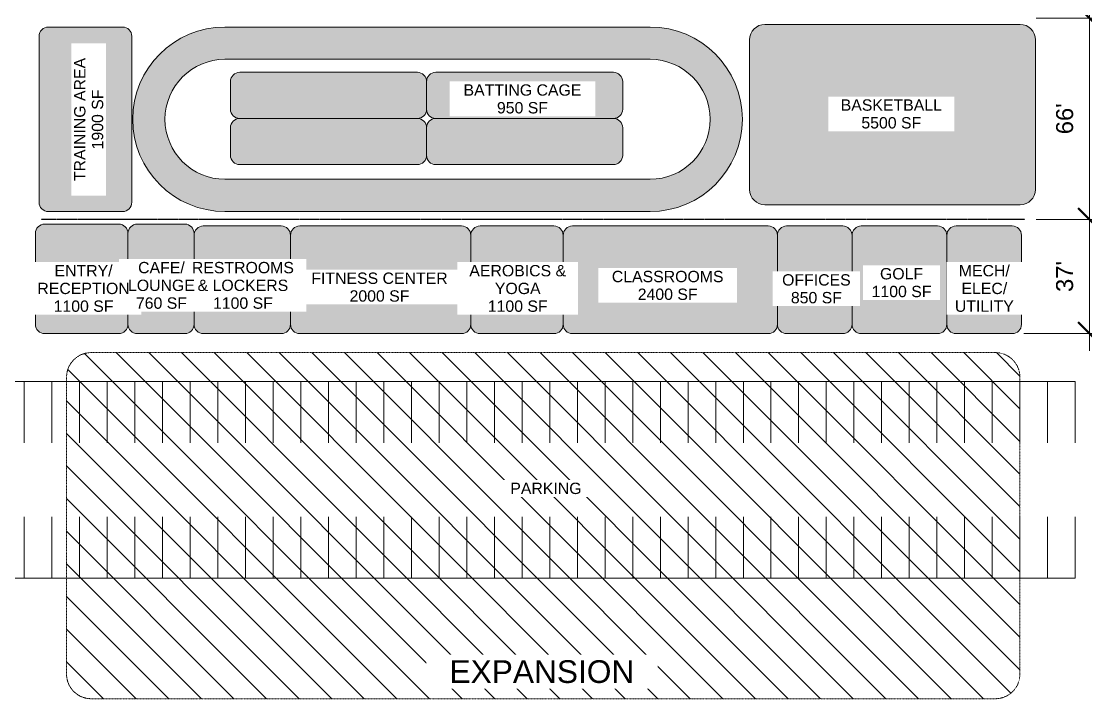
# Model space of a CAD drawing. Header units: inches. Extents: x -7427 to 42674, y -36022 to 16764.
# Drawn here: x 12696 to 16852, y -23199 to -20556 of the extents above; entities that cross this region are included whole.
import ezdxf

# ---------------------------------------------------------------- set-up
doc = ezdxf.new("R2010")
doc.units = ezdxf.units.IN
doc.header["$MEASUREMENT"] = 0
doc.linetypes.add('Dot 1_16_', pattern=[0.0625, 0, -0.0625])
doc.linetypes.add('Hidden 1_8_', pattern=[0.1875, 0.125, -0.0625])
for name, color, linetype, lineweight in [('A-ANNO-DIMS', 211, 'Continuous', 9), ('A-ANNO-DIMS-720', 211, 'Continuous', 9), ('A-DETL', 90, 'Continuous', 9), ('A-DETL-GENF', 92, 'Continuous', 9), ('A-DETL-HDLN', 90, 'Hidden 1_8_', 9), ('A-DETL-WIDE', 214, 'Continuous', 15), ('G-ANNO-TEXT', 231, 'Continuous', 9), ('L-SITE', 91, 'Continuous', 9)]:
    doc.layers.add(name, color=color, linetype=linetype, lineweight=lineweight)
doc.styles.add('Arial', font='arial.ttf', dxfattribs={"height": 44.258982})
doc.styles.add('Arial_1', font='arial.ttf', dxfattribs={"height": 88.517964})
doc.styles.add('Arial_2', font='arial.ttf', dxfattribs={"height": 66.388473})
doc.dimstyles.new('Linear_-_3_32__Arial', dxfattribs={"dimscale": 12, "dimtxt": 67.5, "dimasz": 7.5, "dimexe": 5.625, "dimexo": 3.75, "dimgap": 3.75, "dimtad": 1, "dimdec": 0, "dimrnd": 12, "dimzin": 1, "dimdsep": 46, "dimlunit": 4, "dimtxsty": 'Arial_2', "dimblk1": 'OBLIQUE', "dimblk2": 'OBLIQUE', "dimsah": 1, "dimcen": 0.09, "dimdle": 5.625, "dimazin": 0, "dimtfac": 1, "dimtdec": 4, "dimtix": 1, "dimtmove": 0, "dimatfit": 3, "dimfxl": 0, "dimtvp": 1, "dimfrac": 2, "dimtolj": 1, "dimtzin": 0, "dimarcsym": 0})

# ---------------------------------------------------------------- blocks, each defined once
blk = doc.blocks.new('Parking_Stall_Multiple - Parking_Stall_Multiple-258132-Level 1')
at = {"layer": 'L-SITE'}
for p, q in [((0, 4104), (0, 4212)), ((0, 4212), (240, 4212)), ((0, 4104), (240, 4104)), ((0, 3996), (0, 4104)), ((0, 4104), (240, 4104)), ((0, 3996), (240, 3996)), ((0, 3888), (0, 3996)), ((0, 3996), (240, 3996)), ((0, 3888), (240, 3888)), ((0, 3780), (0, 3888)), ((0, 3888), (240, 3888)), ((0, 3780), (240, 3780)), ((0, 3672), (0, 3780)), ((0, 3780), (240, 3780)), ((0, 3672), (240, 3672)), ((0, 3564), (0, 3672)), ((0, 3672), (240, 3672)), ((0, 3564), (240, 3564)), ((0, 3456), (0, 3564)), ((0, 3564), (240, 3564)), ((0, 3456), (240, 3456)), ((0, 3348), (0, 3456)), ((0, 3456), (240, 3456)), ((0, 3348), (240, 3348)), ((0, 3240), (0, 3348)), ((0, 3348), (240, 3348)), ((0, 3240), (240, 3240)), ((0, 3132), (0, 3240)), ((0, 3240), (240, 3240)), ((0, 3132), (240, 3132)), ((0, 3024), (0, 3132)), ((0, 3132), (240, 3132)), ((0, 3024), (240, 3024)), ((0, 2916), (0, 3024)), ((0, 3024), (240, 3024)), ((0, 2916), (240, 2916)), ((0, 2808), (0, 2916)), ((0, 2916), (240, 2916)), ((0, 2808), (240, 2808)), ((0, 2700), (0, 2808)), ((0, 2808), (240, 2808)), ((0, 2700), (240, 2700)), ((0, 2592), (0, 2700)), ((0, 2700), (240, 2700)), ((0, 2592), (240, 2592)), ((0, 2484), (0, 2592)), ((0, 2592), (240, 2592)), ((0, 2484), (240, 2484)), ((0, 2376), (0, 2484)), ((0, 2484), (240, 2484)), ((0, 2376), (240, 2376)), ((0, 2268), (0, 2376)), ((0, 2376), (240, 2376)), ((0, 2268), (240, 2268)), ((0, 2160), (0, 2268)), ((0, 2268), (240, 2268)), ((0, 2160), (240, 2160)), ((0, 2052), (0, 2160)), ((0, 2160), (240, 2160)), ((0, 2052), (240, 2052)), ((0, 1944), (0, 2052)), ((0, 2052), (240, 2052)), ((0, 1944), (240, 1944)), ((0, 1836), (0, 1944)), ((0, 1944), (240, 1944)), ((0, 1836), (240, 1836)), ((0, 1728), (0, 1836)), ((0, 1836), (240, 1836)), ((0, 1728), (240, 1728)), ((0, 1620), (0, 1728)), ((0, 1728), (240, 1728)), ((0, 1620), (240, 1620)), ((0, 1512), (0, 1620)), ((0, 1620), (240, 1620)), ((0, 1512), (240, 1512)), ((0, 1404), (0, 1512)), ((0, 1512), (240, 1512)), ((0, 1404), (240, 1404)), ((0, 1296), (0, 1404)), ((0, 1404), (240, 1404)), ((0, 1296), (240, 1296)), ((0, 1188), (0, 1296)), ((0, 1296), (240, 1296)), ((0, 1188), (240, 1188)), ((0, 1080), (0, 1188)), ((0, 1188), (240, 1188)), ((0, 1080), (240, 1080)), ((0, 972), (0, 1080)), ((0, 1080), (240, 1080)), ((0, 972), (240, 972)), ((0, 864), (0, 972)), ((0, 972), (240, 972)), ((0, 864), (240, 864)), ((0, 756), (0, 864)), ((0, 864), (240, 864)), ((0, 756), (240, 756)), ((0, 648), (0, 756)), ((0, 756), (240, 756)), ((0, 648), (240, 648)), ((0, 540), (0, 648)), ((0, 648), (240, 648)), ((0, 540), (240, 540)), ((0, 432), (0, 540)), ((0, 540), (240, 540)), ((0, 432), (240, 432)), ((0, 324), (0, 432)), ((0, 432), (240, 432)), ((0, 324), (240, 324)), ((0, 273.4), (0, 324)), ((0, 324), (240, 324)), ((0, 216), (0, 273.4)), ((0, 216), (240, 216)), ((0, 108), (0, 216)), ((0, 216), (240, 216)), ((0, 108), (240, 108)), ((0, 0), (0, 108)), ((0, 108), (240, 108))]:
    blk.add_line(p, q, dxfattribs=at)
blk = doc.blocks.new('Parking_Stall_Multiple - Parking_Stall_Multiple-257810-Level 1')
at = {"layer": 'L-SITE'}
for p, q in [((0, 0), (0, -108)), ((0, -108), (0, -216)), ((0, -108), (240, -108)), ((0, -108), (240, -108)), ((0, -216), (0, -273.4)), ((0, -216), (240, -216)), ((0, -216), (240, -216)), ((0, -273.4), (0, -324)), ((0, -324), (0, -432)), ((0, -324), (240, -324)), ((0, -324), (240, -324)), ((0, -432), (0, -540)), ((0, -432), (240, -432)), ((0, -432), (240, -432)), ((0, -540), (0, -648)), ((0, -540), (240, -540)), ((0, -540), (240, -540)), ((0, -648), (0, -756)), ((0, -648), (240, -648)), ((0, -648), (240, -648)), ((0, -756), (0, -864)), ((0, -756), (240, -756)), ((0, -756), (240, -756)), ((0, -864), (0, -972)), ((0, -864), (240, -864)), ((0, -864), (240, -864)), ((0, -972), (0, -1080)), ((0, -972), (240, -972)), ((0, -972), (240, -972)), ((0, -1080), (0, -1188)), ((0, -1080), (240, -1080)), ((0, -1080), (240, -1080)), ((0, -1188), (0, -1296)), ((0, -1188), (240, -1188)), ((0, -1188), (240, -1188)), ((0, -1296), (0, -1404)), ((0, -1296), (240, -1296)), ((0, -1296), (240, -1296)), ((0, -1404), (0, -1512)), ((0, -1404), (240, -1404)), ((0, -1404), (240, -1404)), ((0, -1512), (0, -1620)), ((0, -1512), (240, -1512)), ((0, -1512), (240, -1512)), ((0, -1620), (0, -1728)), ((0, -1620), (240, -1620)), ((0, -1620), (240, -1620)), ((0, -1728), (0, -1836)), ((0, -1728), (240, -1728)), ((0, -1728), (240, -1728)), ((0, -1836), (0, -1944)), ((0, -1836), (240, -1836)), ((0, -1836), (240, -1836)), ((0, -1944), (0, -2052)), ((0, -1944), (240, -1944)), ((0, -1944), (240, -1944)), ((0, -2052), (0, -2160)), ((0, -2052), (240, -2052)), ((0, -2052), (240, -2052)), ((0, -2160), (0, -2268)), ((0, -2160), (240, -2160)), ((0, -2160), (240, -2160)), ((0, -2268), (0, -2376)), ((0, -2268), (240, -2268)), ((0, -2268), (240, -2268)), ((0, -2376), (0, -2484)), ((0, -2376), (240, -2376)), ((0, -2376), (240, -2376)), ((0, -2484), (0, -2592)), ((0, -2484), (240, -2484)), ((0, -2484), (240, -2484)), ((0, -2592), (0, -2700)), ((0, -2592), (240, -2592)), ((0, -2592), (240, -2592)), ((0, -2700), (0, -2808)), ((0, -2700), (240, -2700)), ((0, -2700), (240, -2700)), ((0, -2808), (0, -2916)), ((0, -2808), (240, -2808)), ((0, -2808), (240, -2808)), ((0, -2916), (0, -3024)), ((0, -2916), (240, -2916)), ((0, -2916), (240, -2916)), ((0, -3024), (0, -3132)), ((0, -3024), (240, -3024)), ((0, -3024), (240, -3024)), ((0, -3132), (0, -3240)), ((0, -3132), (240, -3132)), ((0, -3132), (240, -3132)), ((0, -3240), (0, -3348)), ((0, -3240), (240, -3240)), ((0, -3240), (240, -3240)), ((0, -3348), (0, -3456)), ((0, -3348), (240, -3348)), ((0, -3348), (240, -3348)), ((0, -3456), (0, -3564)), ((0, -3456), (240, -3456)), ((0, -3456), (240, -3456)), ((0, -3564), (0, -3672)), ((0, -3564), (240, -3564)), ((0, -3564), (240, -3564)), ((0, -3672), (0, -3780)), ((0, -3672), (240, -3672)), ((0, -3672), (240, -3672)), ((0, -3780), (0, -3888)), ((0, -3780), (240, -3780)), ((0, -3780), (240, -3780)), ((0, -3888), (0, -3996)), ((0, -3888), (240, -3888)), ((0, -3888), (240, -3888)), ((0, -3996), (0, -4104)), ((0, -3996), (240, -3996)), ((0, -3996), (240, -3996)), ((0, -4104), (0, -4212)), ((0, -4104), (240, -4104)), ((0, -4104), (240, -4104)), ((0, -4212), (240, -4212))]:
    blk.add_line(p, q, dxfattribs=at)
blk = doc.blocks.new('DIMBLOCK26-Level 1')
at = {"layer": 'A-ANNO-DIMS-720', "lineweight": 50}
for p, q in [((16867.8, -21330.1), (16822.8, -21285.1)), ((16867.8, -21330.1), (16912.8, -21375.1)), ((16867.8, -21774.9), (16822.8, -21729.9)), ((16867.8, -21774.9), (16912.8, -21819.9))]:
    blk.add_line(p, q, dxfattribs=at)
at = {"layer": 'A-ANNO-DIMS-720'}
for p, q in [((16659.1, -21330.1), (16935.3, -21330.1)), ((16867.8, -21330.1), (16659.1, -21330.1)), ((16867.8, -21842.4), (16867.8, -21330.1)), ((16610.4, -21774.9), (16935.3, -21774.9)), ((16867.8, -21774.9), (16610.4, -21774.9))]:
    blk.add_line(p, q, dxfattribs=at)
at = {"layer": 'A-ANNO-DIMS-720', "color": 0, "insert": (16736.7, -21612.2), "char_height": 66.39, "width": 143.308, "attachment_point": 1, "rotation": 90, "line_spacing_factor": 0.938532, "style": 'Arial_2', "bg_fill": 3, "box_fill_scale": 1.25, "bg_fill_color": 0, "bg_fill_transparency": 0}
blk.add_mtext("37'", dxfattribs=at)
blk = doc.blocks.new('_Oblique')
at = {"color": 0, "linetype": 'ByBlock', "lineweight": -2}
blk.add_line((-0.5, -0.5), (0.5, 0.5), dxfattribs=at)
blk = doc.blocks.new('DIMBLOCK27-Level 1')
at = {"layer": 'A-ANNO-DIMS-720'}
for p, q in [((16867.8, -21330.1), (16867.8, -20476.6)), ((16659.1, -20544.1), (16935.3, -20544.1)), ((16867.8, -20544.1), (16659.1, -20544.1)), ((16659.1, -21330.1), (16935.3, -21330.1)), ((16867.8, -21330.1), (16659.1, -21330.1))]:
    blk.add_line(p, q, dxfattribs=at)
at = {"layer": 'A-ANNO-DIMS-720', "lineweight": 50}
for p, q in [((16867.8, -20544.1), (16822.8, -20499.1)), ((16867.8, -20544.1), (16912.8, -20589.1)), ((16867.8, -21330.1), (16822.8, -21285.1)), ((16867.8, -21330.1), (16912.8, -21375.1))]:
    blk.add_line(p, q, dxfattribs=at)
at = {"layer": 'A-ANNO-DIMS-720', "color": 0, "insert": (16736.7, -20996.8), "char_height": 66.39, "width": 143.308, "attachment_point": 1, "rotation": 90, "line_spacing_factor": 0.938532, "style": 'Arial_2', "bg_fill": 3, "box_fill_scale": 1.25, "bg_fill_color": 0, "bg_fill_transparency": 0}
blk.add_mtext("66'", dxfattribs=at)

msp = doc.modelspace()

# ---------------------------------------------------------------- hatches: boundary and pattern name
at = {"layer": 'A-DETL-GENF'}
for color, points in [(253, [(15947.2, -21272.2), (16601.3, -21271.9), (16606.5, -21271.3), (16611.6, -21270.1), (16616.6, -21268.6), (16621.5, -21266.6), (16626.1, -21264.1), (16630.5, -21261.3), (16634.7, -21258.1), (16638.5, -21254.6), (16642.1, -21250.7), (16645.3, -21246.6), (16648.1, -21242.2), (16650.5, -21237.5), (16652.5, -21232.7), (16654.1, -21227.7), (16655.2, -21222.6), (16655.9, -21217.4), (16656.1, -21212.2), (16655.9, -20622.8), (16655.2, -20617.6), (16654.1, -20612.5), (16652.5, -20607.5), (16650.5, -20602.7), (16648.1, -20598.1), (16645.3, -20593.6), (16642.1, -20589.5), (16638.5, -20585.6), (16634.7, -20582.1), (16630.5, -20578.9), (16626.1, -20576.1), (16621.5, -20573.7), (16616.6, -20571.7), (16611.6, -20570.1), (16606.5, -20569), (16601.3, -20568.3), (16596.1, -20568.1), (15594.5, -20568.3), (15589.3, -20569), (15584.2, -20570.1), (15579.2, -20571.7), (15574.4, -20573.7), (15569.8, -20576.1), (15565.3, -20578.9), (15561.2, -20582.1), (15557.3, -20585.6), (15553.8, -20589.5), (15550.6, -20593.6), (15547.8, -20598.1), (15545.4, -20602.7), (15543.4, -20607.5), (15541.8, -20612.5), (15540.7, -20617.6), (15540, -20622.8), (15539.8, -20628.1), (15540, -21217.4), (15540.7, -21222.6), (15542.1, -21228.6), (15543.4, -21232.7), (15545.4, -21237.5), (15547.8, -21242.2), (15550.6, -21246.6), (15553.8, -21250.7), (15557.3, -21254.6), (15561.2, -21258.1), (15565.3, -21261.3), (15569.8, -21264.1), (15574.4, -21266.6), (15579.2, -21268.6), (15584.2, -21270.1), (15589.3, -21271.3), (15594.5, -21271.9), (15599.8, -21272.2), (15731.5, -21272.2)]), (253, [(13091.3, -21298.4), (13095.3, -21298.2), (13099.3, -21297.5), (13103.2, -21296.4), (13106.9, -21294.8), (13110.4, -21292.9), (13113.7, -21290.5), (13116.7, -21287.8), (13119.4, -21284.8), (13121.8, -21281.5), (13123.7, -21278), (13125.3, -21274.3), (13126.4, -21270.4), (13127.1, -21266.4), (13127.3, -21262.4), (13127.1, -20610.3), (13126.4, -20606.4), (13125.3, -20602.5), (13123.7, -20598.8), (13121.8, -20595.2), (13119.4, -20591.9), (13116.7, -20588.9), (13113.7, -20586.2), (13110.4, -20583.9), (13106.9, -20581.9), (13103.2, -20580.4), (13099.3, -20579.3), (13095.3, -20578.6), (13091.3, -20578.4), (12797.3, -20578.6), (12793.3, -20579.3), (12789.4, -20580.4), (12785.7, -20581.9), (12782.2, -20583.9), (12778.9, -20586.2), (12775.9, -20588.9), (12773.2, -20591.9), (12770.9, -20595.2), (12768.9, -20598.8), (12767.4, -20602.5), (12766.2, -20606.4), (12765.6, -20610.3), (12765.3, -20614.4), (12765.6, -21266.4), (12766.2, -21270.4), (12767.4, -21274.3), (12768.9, -21278), (12770.9, -21281.5), (12773.2, -21284.8), (12775.9, -21287.8), (12778.9, -21290.5), (12782.2, -21292.9), (12785.7, -21294.8), (12789.4, -21296.4), (12793.3, -21297.5), (12797.3, -21298.2), (12801.3, -21298.4), (12927.3, -21298.4)]), (253, [(14242.5, -20935.2), (14246.5, -20935), (14250.5, -20934.3), (14254.4, -20933.2), (14258.1, -20931.7), (14261.7, -20929.7), (14264.9, -20927.4), (14268, -20924.7), (14270.6, -20921.7), (14273, -20918.4), (14274.9, -20914.8), (14276.5, -20911.1), (14277.6, -20907.2), (14278.3, -20903.3), (14278.5, -20899.2), (14278.3, -20787.1), (14277.6, -20783.1), (14276.5, -20779.2), (14274.4, -20774.6), (14273, -20772), (14270.6, -20768.7), (14268, -20765.7), (14264.9, -20763), (14261.7, -20760.7), (14258.1, -20758.7), (14254.4, -20757.2), (14250.5, -20756), (14246.5, -20755.4), (14242.5, -20755.1), (13544.7, -20755.4), (13540.7, -20756), (13536.8, -20757.2), (13533.1, -20758.7), (13529.6, -20760.7), (13526.3, -20763), (13523.3, -20765.7), (13520.6, -20768.7), (13518.2, -20772), (13516.3, -20775.5), (13514.7, -20779.2), (13513.6, -20783.1), (13513, -20787.1), (13512.7, -20791.1), (13513, -20903.3), (13513.6, -20907.2), (13514.7, -20911.1), (13516.3, -20914.8), (13518.2, -20918.4), (13520.6, -20921.7), (13523.3, -20924.7), (13526.3, -20927.4), (13529.6, -20929.7), (13533.1, -20931.7), (13536.8, -20933.2), (13540.7, -20934.3), (13544.7, -20935), (13548.7, -20935.2), (14221.6, -20935.2)]), (253, [(14653, -20935.2), (15012.3, -20935), (15016.3, -20934.3), (15020.2, -20933.2), (15023.9, -20931.7), (15027.4, -20929.7), (15030.7, -20927.4), (15033.7, -20924.7), (15036.4, -20921.7), (15038.8, -20918.4), (15040.7, -20914.8), (15042.3, -20911.1), (15043.4, -20907.2), (15044.1, -20903.3), (15044.3, -20899.2), (15044.1, -20787.1), (15043.4, -20783.1), (15042.3, -20779.2), (15040.2, -20774.6), (15038.8, -20772), (15036.4, -20768.7), (15033.7, -20765.7), (15030.7, -20763), (15027.4, -20760.7), (15023.9, -20758.7), (15020.2, -20757.2), (15016.3, -20756), (15012.3, -20755.4), (15008.3, -20755.1), (14310.5, -20755.4), (14306.5, -20756), (14302.6, -20757.2), (14298.9, -20758.7), (14295.3, -20760.7), (14292.1, -20763), (14289, -20765.7), (14286.4, -20768.7), (14284, -20772), (14282.1, -20775.5), (14280.5, -20779.2), (14279.4, -20783.1), (14278.7, -20787.5), (14278.5, -20791.1), (14278.7, -20903.3), (14279.4, -20907.2), (14280.5, -20911.1), (14282.1, -20914.8), (14284, -20918.4), (14286.4, -20921.7), (14289, -20924.7), (14292.1, -20927.4), (14295.3, -20929.7), (14298.9, -20931.7), (14302.6, -20933.2), (14306.5, -20934.3), (14310.5, -20935), (14314.5, -20935.2), (14437.3, -20935.2)]), (253, [(14221.6, -21115.3), (14246.5, -21115.1), (14250.5, -21114.4), (14254.4, -21113.3), (14258.1, -21111.7), (14261.7, -21109.8), (14264.9, -21107.5), (14268, -21104.8), (14270.6, -21101.8), (14273, -21098.5), (14274.9, -21094.9), (14276.5, -21091.2), (14277.6, -21087.3), (14278.3, -21083.3), (14278.5, -21079.3), (14278.3, -20967.2), (14277.6, -20963.2), (14276.5, -20959.3), (14274.9, -20955.6), (14273, -20952.1), (14270.6, -20948.8), (14268, -20945.8), (14264.9, -20943.1), (14261.7, -20940.7), (14258.1, -20938.8), (14254.4, -20937.2), (14250.5, -20936.1), (14246.5, -20935.4), (14242.5, -20935.2), (13544.7, -20935.4), (13540.7, -20936.1), (13536.8, -20937.2), (13533.1, -20938.8), (13529.6, -20940.7), (13526.3, -20943.1), (13523.3, -20945.8), (13520.6, -20948.8), (13518.2, -20952.1), (13516.3, -20955.6), (13514.7, -20959.3), (13513.6, -20963.2), (13513, -20967.2), (13512.7, -20971.2), (13513, -21083.3), (13513.6, -21087.3), (13514.7, -21091.2), (13516.3, -21094.9), (13518.2, -21098.5), (13520.6, -21101.8), (13523.3, -21104.8), (13526.3, -21107.5), (13529.6, -21109.8), (13533.1, -21111.7), (13536.8, -21113.3), (13540.7, -21114.4), (13544.7, -21115.1), (13548.7, -21115.3), (13790.1, -21115.3)]), (253, [(14314.5, -21115.3), (15012.3, -21115.1), (15016.3, -21114.4), (15020.2, -21113.3), (15023.9, -21111.7), (15027.4, -21109.8), (15030.7, -21107.5), (15033.7, -21104.8), (15036.4, -21101.8), (15038.8, -21098.5), (15040.7, -21094.9), (15042.3, -21091.2), (15043.4, -21087.3), (15044.1, -21083.3), (15044.3, -21079.3), (15044.1, -20967.2), (15043.4, -20963.2), (15042.3, -20959.3), (15040.7, -20955.6), (15038.8, -20952.1), (15036.4, -20948.8), (15033.7, -20945.8), (15030.7, -20943.1), (15027.4, -20940.7), (15023.9, -20938.8), (15020.2, -20937.2), (15016.3, -20936.1), (15012.3, -20935.4), (15008.3, -20935.2), (14310.5, -20935.4), (14306.5, -20936.1), (14302.6, -20937.2), (14298.9, -20938.8), (14295.3, -20940.7), (14292.1, -20943.1), (14289, -20945.8), (14286.4, -20948.8), (14284, -20952.1), (14282.1, -20955.6), (14280.5, -20959.3), (14279.4, -20963.2), (14278.7, -20967.6), (14278.5, -20971.2), (14278.7, -21083.3), (14279.4, -21087.3), (14280.5, -21091.2), (14282.1, -21094.9), (14284, -21098.5), (14286.4, -21101.8), (14289, -21104.8), (14292.1, -21107.5), (14295.3, -21109.8), (14298.9, -21111.7), (14302.6, -21113.3), (14306.5, -21114.4), (14310.5, -21115.1)]), (153, [(12927.3, -21774.9), (13080.5, -21774.7), (13084.5, -21774), (13088.4, -21772.9), (13092.1, -21771.4), (13095.6, -21769.4), (13098.9, -21767.1), (13101.9, -21764.4), (13104.6, -21761.4), (13106.9, -21758.1), (13108.9, -21754.6), (13110.4, -21750.8), (13111.6, -21746.9), (13112.2, -21743), (13112.5, -21738.9), (13112.2, -21379.5), (13111.6, -21375.5), (13110.4, -21371.6), (13108.9, -21367.9), (13106.9, -21364.3), (13104.6, -21361.1), (13101.9, -21358), (13098.9, -21355.4), (13095.6, -21353), (13092.1, -21351.1), (13088.4, -21349.5), (13084.5, -21348.4), (13080.5, -21347.7), (13076.5, -21347.5), (12783, -21347.7), (12779, -21348.4), (12775.1, -21349.5), (12771.4, -21351.1), (12767.8, -21353), (12764.5, -21355.4), (12761.5, -21358), (12758.8, -21361.1), (12756.5, -21364.3), (12754.6, -21367.9), (12753, -21371.6), (12751.9, -21375.5), (12751.2, -21379.5), (12751, -21383.5), (12751.2, -21743), (12751.9, -21746.9), (12753, -21750.8), (12754.6, -21754.6), (12756.5, -21758.1), (12758.8, -21761.4), (12761.5, -21764.4), (12764.5, -21767.1), (12767.8, -21769.4), (12771.4, -21771.4), (12775.1, -21772.9), (12779, -21774), (12783, -21774.7), (12787, -21774.9)]), (153, [(13148.5, -21774.9), (13338.5, -21774.7), (13342.5, -21774), (13346.4, -21772.9), (13350.1, -21771.4), (13353.6, -21769.4), (13358.7, -21765.4), (13359.9, -21764.4), (13362.6, -21761.4), (13364.9, -21758.1), (13366.9, -21754.6), (13368.4, -21750.8), (13369.6, -21746.9), (13370.2, -21743), (13370.5, -21738.9), (13370.2, -21379.5), (13369.6, -21375.5), (13368.4, -21371.6), (13366.9, -21367.9), (13364.9, -21364.3), (13362.6, -21361.1), (13358.7, -21357), (13356.9, -21355.4), (13353.6, -21353), (13350.1, -21351.1), (13346.4, -21349.5), (13342.5, -21348.4), (13338.5, -21347.7), (13334.5, -21347.5), (13144.4, -21347.7), (13140.5, -21348.4), (13136.6, -21349.5), (13132.8, -21351.1), (13129.3, -21353), (13126, -21355.4), (13123, -21358), (13120.3, -21361.1), (13118, -21364.3), (13116, -21367.9), (13114.5, -21371.6), (13113.4, -21375.5), (13112.7, -21379.5), (13112.5, -21383.5), (13112.7, -21743), (13113.4, -21746.9), (13114.5, -21750.8), (13116, -21754.6), (13118, -21758.1), (13120.3, -21761.4), (13123, -21764.4), (13126, -21767.1), (13129.3, -21769.4), (13132.8, -21771.4), (13136.6, -21772.9), (13143, -21774.5), (13144.4, -21774.7)]), (31, [(13711.1, -21774.9), (13715.1, -21774.7), (13719.1, -21774), (13723, -21772.9), (13726.7, -21771.4), (13730.2, -21769.4), (13733.5, -21767.1), (13736.5, -21764.4), (13739.2, -21761.4), (13741.5, -21758.1), (13743.5, -21754.6), (13745, -21750.8), (13746.2, -21746.9), (13746.8, -21743), (13747.1, -21738.9), (13746.8, -21386.8), (13746.2, -21382.8), (13745, -21378.9), (13743.5, -21375.2), (13741.5, -21371.7), (13739.2, -21368.4), (13736.5, -21365.3), (13733.5, -21362.7), (13730.2, -21360.3), (13726.7, -21358.4), (13723, -21356.8), (13719.1, -21355.7), (13715.1, -21355), (13711.1, -21354.8), (13402.4, -21355), (13398.5, -21355.7), (13394.6, -21356.8), (13390.8, -21358.4), (13387.3, -21360.3), (13384, -21362.7), (13381, -21365.3), (13378.3, -21368.4), (13376, -21371.7), (13374, -21375.2), (13372.5, -21378.9), (13371.4, -21382.8), (13370.7, -21386.8), (13370.5, -21390.8), (13370.7, -21743), (13371.4, -21746.9), (13372.5, -21750.8), (13374, -21754.6), (13376, -21758.1), (13378.3, -21761.4), (13381, -21764.4), (13384, -21767.1), (13387.3, -21769.4), (13390.8, -21771.4), (13394.6, -21772.9), (13398.5, -21774), (13402.4, -21774.7), (13406.5, -21774.9), (13574.4, -21774.9)]), (253, [(14221.6, -21774.9), (14419.2, -21774.7), (14423.2, -21774), (14427.1, -21772.9), (14430.8, -21771.4), (14434.3, -21769.4), (14437.6, -21767.1), (14440.6, -21764.4), (14443.3, -21761.4), (14445.7, -21758.1), (14447.6, -21754.6), (14449.2, -21750.8), (14450.3, -21746.9), (14451, -21743), (14451.2, -21738.9), (14451, -21386.8), (14450.3, -21382.8), (14449.2, -21378.9), (14447.6, -21375.2), (14445.7, -21371.7), (14443.3, -21368.4), (14440.6, -21365.3), (14437.6, -21362.7), (14434.3, -21360.3), (14430.8, -21358.4), (14427.1, -21356.8), (14423.2, -21355.7), (14419.2, -21355), (14415.2, -21354.8), (13779, -21355), (13775.1, -21355.7), (13771.2, -21356.8), (13767.4, -21358.4), (13763.9, -21360.3), (13760.6, -21362.7), (13757.6, -21365.3), (13754.9, -21368.4), (13752.6, -21371.7), (13750.6, -21375.2), (13749.1, -21378.9), (13748, -21382.8), (13747.3, -21387.2), (13747.1, -21390.8), (13747.3, -21743), (13748, -21746.9), (13749.1, -21750.8), (13750.6, -21754.6), (13752.6, -21758.1), (13754.9, -21761.4), (13757.6, -21764.4), (13760.6, -21767.1), (13763.9, -21769.4), (13767.4, -21771.4), (13771.2, -21772.9), (13775.1, -21774), (13779, -21774.7), (13783.1, -21774.9), (13790.1, -21774.9)]), (253, [(14653, -21774.9), (14780, -21774.7), (14783.9, -21774), (14787.8, -21772.9), (14791.6, -21771.4), (14795.1, -21769.4), (14798.4, -21767.1), (14801.4, -21764.4), (14804.1, -21761.4), (14806.4, -21758.1), (14808.4, -21754.6), (14809.9, -21750.8), (14811, -21746.9), (14811.7, -21743), (14811.9, -21738.9), (14811.7, -21386.8), (14811, -21382.8), (14809.9, -21378.9), (14808.4, -21375.2), (14806.4, -21371.7), (14804.1, -21368.4), (14801.4, -21365.3), (14798.4, -21362.7), (14795.1, -21360.3), (14791.6, -21358.4), (14787.8, -21356.8), (14783.9, -21355.7), (14780, -21355), (14775.9, -21354.8), (14483.2, -21355), (14479.2, -21355.7), (14475.3, -21356.8), (14471.6, -21358.4), (14468, -21360.3), (14464.7, -21362.7), (14461.7, -21365.3), (14459, -21368.4), (14456.7, -21371.7), (14454.8, -21375.2), (14453.2, -21378.9), (14452.1, -21382.8), (14451.4, -21386.8), (14451.2, -21390.8), (14451.4, -21743), (14452.1, -21746.9), (14453.2, -21750.8), (14454.8, -21754.6), (14456.7, -21758.1), (14459, -21761.4), (14461.7, -21764.4), (14464.7, -21767.1), (14468, -21769.4), (14471.6, -21771.4), (14475.3, -21772.9), (14479.2, -21774), (14483.2, -21774.7), (14487.2, -21774.9)]), (253, [(14847.9, -21774.9), (15616.6, -21774.7), (15620.5, -21774), (15624.4, -21772.9), (15628.1, -21771.4), (15631.7, -21769.4), (15635, -21767.1), (15638, -21764.4), (15640.7, -21761.4), (15643, -21758.1), (15645, -21754.6), (15646.5, -21750.8), (15647.6, -21746.9), (15648.3, -21743), (15648.5, -21738.9), (15648.3, -21386.8), (15647.6, -21382.8), (15646.5, -21378.9), (15645, -21375.2), (15643, -21371.7), (15640.7, -21368.4), (15638, -21365.3), (15635, -21362.7), (15631.7, -21360.3), (15628.1, -21358.4), (15624.4, -21356.8), (15620.5, -21355.7), (15616.6, -21355), (15612.5, -21354.8), (14843.9, -21355), (14839.9, -21355.7), (14836, -21356.8), (14832.3, -21358.4), (14828.8, -21360.3), (14825.5, -21362.7), (14822.5, -21365.3), (14819.8, -21368.4), (14817.5, -21371.7), (14815.5, -21375.2), (14814, -21378.9), (14812.8, -21382.8), (14812.2, -21386.8), (14811.9, -21390.8), (14812.2, -21743), (14812.8, -21746.9), (14814, -21750.8), (14815.5, -21754.6), (14817.5, -21758.1), (14819.8, -21761.4), (14822.5, -21764.4), (14825.5, -21767.1), (14828.8, -21769.4), (14832.3, -21771.4), (14836, -21772.9), (14839.9, -21774), (14843.9, -21774.7)]), (253, [(15903.8, -21774.9), (15907.9, -21774.7), (15911.9, -21774), (15915.7, -21772.9), (15919.5, -21771.4), (15923, -21769.4), (15926.3, -21767.1), (15929.3, -21764.4), (15932, -21761.4), (15934.3, -21758.1), (15936.3, -21754.6), (15937.8, -21750.8), (15938.9, -21746.9), (15939.6, -21743), (15939.8, -21738.9), (15939.6, -21386.8), (15938.9, -21382.8), (15937.8, -21378.9), (15936.3, -21375.2), (15934.3, -21371.7), (15932, -21368.4), (15929.3, -21365.3), (15926.3, -21362.7), (15923, -21360.3), (15919.5, -21358.4), (15915.7, -21356.8), (15911.9, -21355.7), (15907.9, -21355), (15901.6, -21354.8), (15680.5, -21355), (15676.5, -21355.7), (15672.6, -21356.8), (15668.9, -21358.4), (15665.4, -21360.3), (15662.1, -21362.7), (15659.1, -21365.3), (15656.4, -21368.4), (15654, -21371.7), (15652.1, -21375.2), (15650.5, -21378.9), (15649.4, -21382.8), (15648.7, -21387.2), (15648.5, -21390.8), (15648.8, -21743), (15649.4, -21746.9), (15650.5, -21750.8), (15652.1, -21754.6), (15654, -21758.1), (15656.4, -21761.4), (15659.1, -21764.4), (15662.1, -21767.1), (15665.4, -21769.4), (15668.9, -21771.4), (15672.6, -21772.9), (15676.5, -21774), (15680.5, -21774.7), (15684.5, -21774.9), (15731.5, -21774.9)]), (253, [(16274, -21774.9), (16278.1, -21774.7), (16282.1, -21774), (16285.9, -21772.9), (16289.7, -21771.4), (16293.2, -21769.4), (16296.5, -21767.1), (16299.5, -21764.4), (16302.2, -21761.4), (16304.5, -21758.1), (16306.5, -21754.6), (16308, -21750.8), (16309.1, -21746.9), (16309.8, -21743), (16310, -21738.9), (16309.8, -21386.8), (16309.1, -21382.8), (16308, -21378.9), (16306.5, -21375.2), (16304.5, -21371.7), (16302.2, -21368.4), (16299.5, -21365.3), (16296.5, -21362.7), (16293.2, -21360.3), (16289.7, -21358.4), (16285.9, -21356.8), (16282.1, -21355.7), (16278.1, -21355), (16274, -21354.8), (15971.8, -21355), (15967.8, -21355.7), (15964, -21356.8), (15960.2, -21358.4), (15956.7, -21360.3), (15953.4, -21362.7), (15950.4, -21365.3), (15947.2, -21369.1), (15945.4, -21371.7), (15943.4, -21375.2), (15941.9, -21378.9), (15940.7, -21382.8), (15940.1, -21386.8), (15939.8, -21390.8), (15940.1, -21743), (15940.7, -21746.9), (15941.9, -21750.8), (15943.4, -21754.6), (15945.4, -21758.1), (15947.7, -21761.4), (15950.4, -21764.4), (15953.4, -21767.1), (15956.7, -21769.4), (15960.2, -21771.4), (15964, -21772.9), (15967.8, -21774), (15971.8, -21774.7), (15975.8, -21774.9)]), (8, [(16346, -21774.9), (16569.4, -21774.7), (16573.4, -21774), (16577.2, -21772.9), (16581, -21771.4), (16584.5, -21769.4), (16587.8, -21767.1), (16590.8, -21764.4), (16593.5, -21761.4), (16595.8, -21758.1), (16597.8, -21754.6), (16599.3, -21750.8), (16600.5, -21746.9), (16601.1, -21743), (16601.4, -21738.9), (16601.1, -21386.8), (16600.5, -21382.8), (16599.3, -21378.9), (16597.8, -21375.2), (16595.8, -21371.7), (16593.5, -21368.4), (16590.8, -21365.3), (16587.8, -21362.7), (16584.5, -21360.3), (16581, -21358.4), (16577.2, -21356.8), (16573.4, -21355.7), (16569.4, -21355), (16565.4, -21354.8), (16342, -21355), (16338, -21355.7), (16334.2, -21356.8), (16330.4, -21358.4), (16326.9, -21360.3), (16323.6, -21362.7), (16320.6, -21365.3), (16317.9, -21368.4), (16315.6, -21371.7), (16313.6, -21375.2), (16312.1, -21378.9), (16310.9, -21382.8), (16310.3, -21386.8), (16310, -21390.8), (16310.3, -21743), (16310.9, -21746.9), (16312.1, -21750.8), (16313.6, -21754.6), (16315.6, -21758.1), (16317.9, -21761.4), (16320.6, -21764.4), (16323.6, -21767.1), (16326.9, -21769.4), (16330.4, -21771.4), (16334.2, -21772.9), (16338, -21774), (16342, -21774.7)])]:
    msp.add_hatch(color=color, dxfattribs=at).paths.add_polyline_path(points, flags=0)
h = msp.add_hatch(color=253, dxfattribs=at)
h.paths.add_polyline_path([(15084.4, -21298.4), (15164.6, -21298.1), (15177.8, -21297.4), (15190.9, -21296.2), (15203.9, -21294.5), (15216.9, -21292.4), (15229.8, -21289.8), (15242.5, -21286.7), (15255.2, -21283.1), (15267.7, -21279.1), (15280.1, -21274.6), (15292.3, -21269.7), (15304.3, -21264.3), (15316.1, -21258.5), (15327.7, -21252.3), (15339, -21245.7), (15350.1, -21238.6), (15364.3, -21228.6), (15371.5, -21223.3), (15381.8, -21215.1), (15391.7, -21206.5), (15401.3, -21197.5), (15410.6, -21188.2), (15419.6, -21178.6), (15428.2, -21168.7), (15436.4, -21158.4), (15444.3, -21147.8), (15451.7, -21137), (15458.8, -21125.9), (15465.4, -21114.6), (15471.6, -21103), (15477.4, -21091.2), (15482.8, -21079.2), (15487.7, -21067), (15492.2, -21054.6), (15496.2, -21042.1), (15499.8, -21029.4), (15502.9, -21016.7), (15505.8, -21001.6), (15507.6, -20990.8), (15509.3, -20977.8), (15510.5, -20964.7), (15511.2, -20951.5), (15511.5, -20938.4), (15511.2, -20925.2), (15510.5, -20912.1), (15509.3, -20899), (15507.6, -20886), (15505.5, -20873), (15502.9, -20860.1), (15499.8, -20847.3), (15496.2, -20834.7), (15492.2, -20822.1), (15487.7, -20809.8), (15482.8, -20797.6), (15477.4, -20785.6), (15471.6, -20773.8), (15465.4, -20762.2), (15458.8, -20750.8), (15451.7, -20739.7), (15444.3, -20728.9), (15436.4, -20718.4), (15428.2, -20708.1), (15419.6, -20698.1), (15410.6, -20688.5), (15401.3, -20679.2), (15391.7, -20670.3), (15381.8, -20661.7), (15371.5, -20653.4), (15361, -20645.6), (15350.1, -20638.1), (15339, -20631.1), (15327.7, -20624.4), (15316.1, -20618.2), (15300.1, -20610.5), (15292.3, -20607.1), (15280.1, -20602.1), (15267.7, -20597.7), (15255.2, -20593.6), (15242.5, -20590.1), (15229.8, -20587), (15216.9, -20584.4), (15203.9, -20582.2), (15190.9, -20580.5), (15177.8, -20579.3), (15164.6, -20578.6), (15151.5, -20578.4), (13477.8, -20578.6), (13464.7, -20579.3), (13451.6, -20580.5), (13438.5, -20582.2), (13425.6, -20584.4), (13412.7, -20587), (13399.9, -20590.1), (13387.2, -20593.6), (13374.7, -20597.7), (13358.7, -20603.6), (13350.2, -20607.1), (13338.1, -20612.4), (13326.3, -20618.2), (13314.8, -20624.4), (13303.4, -20631.1), (13292.3, -20638.1), (13281.5, -20645.6), (13270.9, -20653.4), (13260.7, -20661.7), (13250.7, -20670.3), (13241.1, -20679.2), (13231.8, -20688.5), (13222.8, -20698.1), (13214.2, -20708.1), (13206, -20718.4), (13198.2, -20728.9), (13190.7, -20739.7), (13183.7, -20750.8), (13177, -20762.2), (13170.4, -20774.6), (13165, -20785.6), (13159.6, -20797.6), (13154.7, -20809.8), (13150.2, -20822.1), (13146.2, -20834.7), (13142.7, -20847.3), (13139.6, -20860.1), (13136.9, -20873), (13134.8, -20886), (13133.1, -20899), (13131.9, -20912.1), (13131.2, -20925.2), (13131, -20938.4), (13131.2, -20951.5), (13131.9, -20964.7), (13133.1, -20977.8), (13134.8, -20990.8), (13136.9, -21003.8), (13139.6, -21016.7), (13143, -21030.8), (13146.2, -21042.1), (13150.2, -21054.6), (13154.7, -21067), (13159.6, -21079.2), (13165, -21091.2), (13170.8, -21103), (13177, -21114.6), (13183.7, -21125.9), (13190.7, -21137), (13198.2, -21147.8), (13206, -21158.4), (13214.2, -21168.7), (13222.8, -21178.6), (13231.8, -21188.2), (13241.1, -21197.5), (13250.7, -21206.5), (13260.7, -21215.1), (13278.1, -21228.6), (13281.5, -21231.2), (13292.3, -21238.6), (13303.4, -21245.7), (13314.8, -21252.3), (13326.3, -21258.5), (13338.1, -21264.3), (13350.2, -21269.7), (13362.3, -21274.6), (13374.7, -21279.1), (13387.2, -21283.1), (13399.9, -21286.7), (13412.7, -21289.8), (13425.6, -21292.4), (13438.5, -21294.5), (13451.6, -21296.2), (13464.7, -21297.4), (13477.8, -21298.1), (13491, -21298.4), (14653, -21298.4)], flags=0)
h.paths.add_polyline_path([(15151.5, -21172.4), (13480.1, -21172.1), (13469.4, -21171.4), (13458.6, -21170.1), (13448, -21168.4), (13437.4, -21166.2), (13426.9, -21163.4), (13416.6, -21160.2), (13406.4, -21156.6), (13396.4, -21152.4), (13386.6, -21147.8), (13377.1, -21142.8), (13367.8, -21137.3), (13358.7, -21131.4), (13349.9, -21125.1), (13341.5, -21118.4), (13333.3, -21111.3), (13325.5, -21103.8), (13318, -21096), (13310.9, -21087.9), (13304.2, -21079.4), (13297.9, -21070.6), (13292, -21061.6), (13286.5, -21052.2), (13281.5, -21042.7), (13276.9, -21032.9), (13272.8, -21022.9), (13269.1, -21012.7), (13265.7, -21001.6), (13263.2, -20992), (13260.9, -20981.4), (13259.2, -20970.7), (13257.9, -20960), (13257.2, -20949.2), (13257, -20938.4), (13257.2, -20927.6), (13257.9, -20916.8), (13259.2, -20906.1), (13260.9, -20895.4), (13263.2, -20884.8), (13265.9, -20874.3), (13269.1, -20864), (13272.8, -20853.8), (13276.9, -20843.9), (13281.5, -20834.1), (13286.5, -20824.5), (13292, -20815.2), (13297.9, -20806.1), (13304.2, -20797.4), (13310.9, -20788.9), (13318, -20780.7), (13325.5, -20772.9), (13333.3, -20765.5), (13341.5, -20758.4), (13349.9, -20751.6), (13358.7, -20745.3), (13367.8, -20739.4), (13377.1, -20734), (13386.6, -20728.9), (13396.4, -20724.3), (13406.4, -20720.2), (13416.6, -20716.5), (13426.9, -20713.3), (13437.4, -20710.6), (13448, -20708.4), (13458.6, -20706.6), (13469.4, -20705.4), (13480.1, -20704.6), (13491, -20704.4), (15162.3, -20704.6), (15173.1, -20705.4), (15183.8, -20706.6), (15194.5, -20708.4), (15205.1, -20710.6), (15215.5, -20713.3), (15225.8, -20716.5), (15236, -20720.2), (15246, -20724.3), (15255.8, -20728.9), (15265.3, -20734), (15274.7, -20739.4), (15283.7, -20745.3), (15292.5, -20751.6), (15301, -20758.4), (15309.1, -20765.5), (15318.6, -20774.6), (15324.4, -20780.7), (15331.5, -20788.9), (15338.2, -20797.4), (15344.5, -20806.1), (15350.4, -20815.2), (15355.9, -20824.5), (15361, -20834.1), (15365.5, -20843.9), (15369.7, -20853.8), (15373.4, -20864), (15376.5, -20874.3), (15379.3, -20884.8), (15381.5, -20895.4), (15383.2, -20906.1), (15384.5, -20916.8), (15385.2, -20927.6), (15385.5, -20938.4), (15385.2, -20949.2), (15384.5, -20960), (15383.2, -20970.7), (15381.5, -20981.4), (15379.3, -20992), (15376.5, -21002.4), (15373.4, -21012.7), (15369.7, -21022.9), (15365.5, -21032.9), (15361, -21042.7), (15355.9, -21052.2), (15350.4, -21061.6), (15344.5, -21070.6), (15338.2, -21079.4), (15331.5, -21087.9), (15324.4, -21096), (15316.9, -21103.8), (15309.1, -21111.3), (15300.1, -21119.1), (15292.5, -21125.1), (15283.7, -21131.4), (15274.7, -21137.3), (15265.3, -21142.8), (15255.8, -21147.8), (15246, -21152.4), (15236, -21156.6), (15225.8, -21160.2), (15215.5, -21163.4), (15205.1, -21166.2), (15194.5, -21168.4), (15183.8, -21170.1), (15173.1, -21171.4), (15162.3, -21172.1)], flags=0)
h = msp.add_hatch(dxfattribs=at)
h.set_pattern_fill('FP_1', color=9, style=0, pattern_type=2)
h.set_pattern_definition([(135, (0, 0), (-63.6396, -63.6396), [])])
h.paths.add_polyline_path([(16499.4, -23199.4), (16506.2, -23199.2), (16513, -23198.4), (16519.8, -23197.2), (16526.4, -23195.5), (16532.9, -23193.3), (16539.3, -23190.7), (16545.4, -23187.7), (16551.3, -23184.2), (16556.9, -23180.2), (16562.3, -23175.9), (16567.3, -23171.3), (16571.9, -23166.3), (16576.2, -23160.9), (16580.1, -23155.3), (16583.6, -23149.4), (16586.7, -23143.3), (16589.3, -23136.9), (16591.5, -23130.4), (16593.2, -23123.8), (16594.4, -23117.1), (16595.1, -23110.2), (16595.4, -23103.4), (16595.1, -21938), (16594.4, -21931.2), (16593.2, -21924.5), (16591.5, -21917.8), (16588.7, -21909.7), (16586.7, -21905), (16583.6, -21898.9), (16580.1, -21893), (16576.2, -21887.3), (16571.9, -21882), (16567.3, -21877), (16562.3, -21872.3), (16556.9, -21868), (16551.3, -21864.1), (16545.4, -21860.6), (16539.3, -21857.5), (16532.9, -21854.9), (16526.4, -21852.7), (16519.8, -21851.1), (16513, -21849.8), (16506.2, -21849.1), (16499.4, -21848.9), (12961.9, -21849.1), (12955.1, -21849.8), (12948.3, -21851.1), (12941.7, -21852.7), (12935.2, -21854.9), (12927.3, -21858.3), (12922.7, -21860.6), (12916.8, -21864.1), (12911.2, -21868), (12905.9, -21872.3), (12900.9, -21877), (12896.2, -21882), (12891.9, -21887.3), (12888, -21893), (12884.5, -21898.9), (12881.4, -21905), (12878.8, -21911.3), (12876.6, -21917.8), (12874.9, -21924.5), (12873.7, -21931.2), (12873, -21938), (12872.7, -21944.9), (12873, -23110.2), (12873.7, -23117.1), (12874.9, -23123.8), (12876.6, -23130.4), (12878.8, -23136.9), (12881.4, -23143.3), (12884.5, -23149.4), (12888, -23155.3), (12891.9, -23160.9), (12896.2, -23166.3), (12900.9, -23171.3), (12905.9, -23175.9), (12911.2, -23180.2), (12916.8, -23184.2), (12922.7, -23187.7), (12928.9, -23190.7), (12935.2, -23193.3), (12941.7, -23195.5), (12948.3, -23197.2), (12955.1, -23198.4), (12961.9, -23199.2), (12968.7, -23199.4), (14221.6, -23199.4)], flags=0)

# ---------------------------------------------------------------- linework, layer by layer
at = {"layer": 'A-DETL', "linetype": 'Dot 1_16_', "lineweight": 25}
msp.add_line((16614.1, -21330.1), (12774.1, -21330.1), dxfattribs=at)
at = {"layer": 'A-DETL-HDLN'}
for p, q in [((16499.4, -21848.9), (12968.7, -21848.9)), ((12872.7, -21944.9), (12872.7, -23103.4)), ((16595.4, -23103.4), (16595.4, -21944.9)), ((12968.7, -23199.4), (16499.4, -23199.4))]:
    msp.add_line(p, q, dxfattribs=at)
for centre, start, end in [((12968.7, -21944.9), 90, 180), ((16499.4, -21944.9), 360, 90), ((12968.7, -23103.4), 180, 270), ((16499.4, -23103.4), 270, 0)]:
    msp.add_arc(centre, 96, start, end, dxfattribs=at)
at = {"layer": 'A-DETL-WIDE'}
for p, q in [((16596.1, -20568.1), (15599.8, -20568.1)), ((12765.3, -20614.4), (12765.3, -21262.4)), ((13091.3, -20578.4), (12801.3, -20578.4)), ((13127.3, -21262.4), (13127.3, -20614.4)), ((15151.5, -20578.4), (13491, -20578.4)), ((15539.8, -20628.1), (15539.8, -21212.2)), ((16656.1, -21212.2), (16656.1, -20628.1)), ((13491, -20704.4), (15151.5, -20704.4)), ((14242.5, -20755.1), (13548.7, -20755.1)), ((15008.3, -20755.1), (14314.5, -20755.1)), ((13512.7, -20791.1), (13512.7, -20899.2)), ((14278.5, -20899.2), (14278.5, -20791.1)), ((15044.3, -20899.2), (15044.3, -20791.1)), ((14242.5, -20935.2), (13548.7, -20935.2)), ((15008.3, -20935.2), (14314.5, -20935.2)), ((13512.7, -20971.2), (13512.7, -21079.3)), ((14278.5, -21079.3), (14278.5, -20971.2)), ((15044.3, -21079.3), (15044.3, -20971.2)), ((13548.7, -21115.3), (14242.5, -21115.3)), ((14314.5, -21115.3), (15008.3, -21115.3)), ((15151.5, -21172.4), (13491, -21172.4)), ((15599.8, -21272.2), (16596.1, -21272.2)), ((12801.3, -21298.4), (13091.3, -21298.4)), ((13491, -21298.4), (15151.5, -21298.4)), ((13076.5, -21347.5), (12787, -21347.5)), ((13334.5, -21347.5), (13148.5, -21347.5)), ((13711.1, -21354.8), (13406.5, -21354.8)), ((14415.2, -21354.8), (13783.1, -21354.8)), ((14775.9, -21354.8), (14487.2, -21354.8)), ((15612.5, -21354.8), (14847.9, -21354.8)), ((15903.8, -21354.8), (15684.5, -21354.8)), ((16274, -21354.8), (15975.8, -21354.8)), ((16565.4, -21354.8), (16346, -21354.8)), ((12751, -21383.5), (12751, -21738.9)), ((13112.5, -21383.5), (13112.5, -21738.9)), ((13370.5, -21738.9), (13370.5, -21383.5)), ((13747.1, -21738.9), (13747.1, -21390.8)), ((14451.2, -21390.8), (14451.2, -21738.9)), ((14811.9, -21390.8), (14811.9, -21738.9)), ((15648.5, -21738.9), (15648.5, -21390.8)), ((15939.8, -21390.8), (15939.8, -21738.9)), ((16310, -21390.8), (16310, -21738.9)), ((16601.4, -21738.9), (16601.4, -21390.8)), ((12787, -21774.9), (13076.5, -21774.9)), ((13148.5, -21774.9), (13334.5, -21774.9)), ((13406.5, -21774.9), (13711.1, -21774.9)), ((13783.1, -21774.9), (14415.2, -21774.9)), ((14487.2, -21774.9), (14775.9, -21774.9)), ((14847.9, -21774.9), (15612.5, -21774.9)), ((15684.5, -21774.9), (15903.8, -21774.9)), ((15975.8, -21774.9), (16274, -21774.9)), ((16346, -21774.9), (16565.4, -21774.9))]:
    msp.add_line(p, q, dxfattribs=at)
for centre, radius, start, end in [((15599.8, -20628.1), 60, 90, 180), ((16596.1, -20628.1), 60, 0, 90), ((12801.3, -20614.4), 36, 90, 180), ((13091.3, -20614.4), 36, 0, 90), ((13491, -20938.4), 360, 90, 180), ((15151.5, -20938.4), 360, 0, 90), ((13491, -20938.4), 234, 90, 180), ((15151.5, -20938.4), 234, 360, 90), ((13548.7, -20791.1), 36, 90, 180), ((14242.5, -20791.1), 36, 0, 90), ((14314.5, -20791.1), 36, 90, 180), ((15008.3, -20791.1), 36, 0, 90), ((13548.7, -20899.2), 36, 180, 270), ((14242.5, -20899.2), 36, 270, 0), ((14314.5, -20899.2), 36, 180, 270), ((15008.3, -20899.2), 36, 270, 0), ((13491, -20938.4), 360, 180, 270), ((13491, -20938.4), 234, 180, 270), ((13548.7, -20971.2), 36, 90, 180), ((14242.5, -20971.2), 36, 0, 90), ((14314.5, -20971.2), 36, 90, 180), ((15008.3, -20971.2), 36, 0, 90), ((15151.5, -20938.4), 360, 270, 360), ((15151.5, -20938.4), 234, 270, 0), ((13548.7, -21079.3), 36, 180, 270), ((14242.5, -21079.3), 36, 270, 0), ((14314.5, -21079.3), 36, 180, 270), ((15008.3, -21079.3), 36, 270, 0), ((15599.8, -21212.2), 60, 180, 270), ((16596.1, -21212.2), 60, 270, 0), ((12801.3, -21262.4), 36, 180, 270), ((13091.3, -21262.4), 36, 270, 0), ((12787, -21383.5), 36, 90, 180), ((13076.5, -21383.5), 36, 0, 90), ((13148.5, -21383.5), 36, 90, 180), ((13334.5, -21383.5), 36, 0, 90), ((13406.5, -21390.8), 36, 90, 180), ((13711.1, -21390.8), 36, 0, 90), ((13783.1, -21390.8), 36, 90, 180), ((14415.2, -21390.8), 36, 0, 90), ((14487.2, -21390.8), 36, 90, 180), ((14775.9, -21390.8), 36, 0, 90), ((14847.9, -21390.8), 36, 90, 180), ((15612.5, -21390.8), 36, 0, 90), ((15684.5, -21390.8), 36, 90, 180), ((15903.8, -21390.8), 36, 0, 90), ((15975.8, -21390.8), 36, 90, 180), ((16274, -21390.8), 36, 0, 90), ((16346, -21390.8), 36, 90, 180), ((16565.4, -21390.8), 36, 0, 90), ((12787, -21738.9), 36, 180, 270), ((13076.5, -21738.9), 36, 270, 0), ((13148.5, -21738.9), 36, 180, 270), ((13334.5, -21738.9), 36, 270, 0), ((13406.5, -21738.9), 36, 180, 270), ((13711.1, -21738.9), 36, 270, 0), ((13783.1, -21738.9), 36, 180, 270), ((14415.2, -21738.9), 36, 270, 0), ((14487.2, -21738.9), 36, 180, 270), ((14775.9, -21738.9), 36, 270, 0), ((14847.9, -21738.9), 36, 180, 270), ((15612.5, -21738.9), 36, 270, 0), ((15684.5, -21738.9), 36, 180, 270), ((15903.8, -21738.9), 36, 270, 0), ((15975.8, -21738.9), 36, 180, 270), ((16274, -21738.9), 36, 270, 0), ((16346, -21738.9), 36, 180, 270), ((16565.4, -21738.9), 36, 270, 0)]:
    msp.add_arc(centre, radius, start, end, dxfattribs=at)

# ---------------------------------------------------------------- block references
at = {"layer": 'L-SITE'}
for name, p, rotation in [('Parking_Stall_Multiple - Parking_Stall_Multiple-258132-Level 1', (12599.4, -21961.5), 269.9999999999997), ('Parking_Stall_Multiple - Parking_Stall_Multiple-257810-Level 1', (12599.4, -22729.5), 89.99999999999972)]:
    msp.add_blockref(name, p, dxfattribs=dict(at, rotation=rotation))

# ---------------------------------------------------------------- next in the draw order: texts
at = {"layer": 'G-ANNO-TEXT', "color": 7, "insert": (12902.1, -20939.2), "char_height": 44.259, "width": 571.86, "attachment_point": 2, "rotation": 90, "line_spacing_factor": 0.938532, "style": 'Arial', "bg_fill": 3, "box_fill_scale": 1.25, "bg_fill_color": 0, "bg_fill_transparency": 0}
msp.add_mtext('TRAINING AREA\\P1900 SF', dxfattribs=at)
at = {"layer": 'G-ANNO-TEXT', "color": 7, "attachment_point": 2, "line_spacing_factor": 0.938532, "bg_fill": 3, "box_fill_scale": 1.25, "bg_fill_color": 0, "bg_fill_transparency": 0}
for s, insert, char_height, width, style in [('BATTING CAGE\\P950 SF', (14652.9, -20802), 44.259, 547.56, 'Arial'), ('BASKETBALL\\P5500 SF', (16093.2, -20860.7), 44.26, 470.88, 'Arial'), ('ENTRY/\\PRECEPTION\\P1100 SF', (12939, -21507), 44.26, 428.76, 'Arial'), ('FITNESS CENTER\\P2000 SF', (14094.6, -21536.5), 44.259, 632.88, 'Arial'), ('CLASSROOMS\\P2400 SF', (15219.9, -21529.8), 44.26, 518.94, 'Arial'), ('MECH/\\PELEC/\\PUTILITY\\P', (16456.5, -21507), 44.26, 272.7, 'Arial'), ('OFFICES\\P850 SF', (15800.7, -21543), 44.26, 318.6, 'Arial'), ('PARKING', (14744.6, -22356.5), 44.26, 331.02, 'Arial'), ('EXPANSION', (14728.8, -23049.4), 88.52, 858.6, 'Arial_1')]:
    msp.add_mtext(s, dxfattribs=dict(at, insert=insert, char_height=char_height, width=width, style=style))

# ---------------------------------------------------------------- next in the draw order: texts
at = {"layer": 'G-ANNO-TEXT', "color": 7, "char_height": 44.26, "attachment_point": 2, "line_spacing_factor": 0.938532, "style": 'Arial', "bg_fill": 3, "box_fill_scale": 1.25, "bg_fill_color": 0, "bg_fill_transparency": 0}
for s, insert, width in [('CAFE/\\PLOUNGE\\P760 SF', (13243.1, -21495), 310.5), ('AEROBICS &\\PYOGA\\P1100 SF', (14634.4, -21507), 449.82), ('GOLF\\P1100 SF', (16133.2, -21519), 278.64)]:
    msp.add_mtext(s, dxfattribs=dict(at, insert=insert, width=width))

# ---------------------------------------------------------------- next in the draw order: dimensions: what is measured, and where the dimension line sits
at = {"layer": 'A-ANNO-DIMS'}
dim = msp.add_linear_dim(base=(16867.8, -21330.1), p1=(16565.4, -21774.9), p2=(16614.1, -21330.1), angle=90, dimstyle='Linear_-_3_32__Arial', override={"dimpost": '<>', "dimfxl": 447.544398}, dxfattribs=at)
dim.commit()
dim.dimension.update_dxf_attribs({"geometry": 'DIMBLOCK26-Level 1', "text_midpoint": (16788.9, -21552.5)})

# ---------------------------------------------------------------- next in the draw order: texts
at = {"layer": 'G-ANNO-TEXT', "color": 7, "insert": (13561.3, -21495), "char_height": 44.26, "width": 473.58, "attachment_point": 2, "line_spacing_factor": 0.938532, "style": 'Arial', "bg_fill": 3, "box_fill_scale": 1.25, "bg_fill_color": 0, "bg_fill_transparency": 0}
msp.add_mtext('RESTROOMS\\P& LOCKERS\\P1100 SF\\P', dxfattribs=at)

# ---------------------------------------------------------------- next in the draw order: dimensions: what is measured, and where the dimension line sits
at = {"layer": 'A-ANNO-DIMS'}
dim = msp.add_linear_dim(base=(16867.8, -20544.1), p1=(16614.1, -21330.1), p2=(16614.1, -20544.1), angle=90, dimstyle='Linear_-_3_32__Arial', override={"dimpost": '<>', "dimfxl": 786}, dxfattribs=at)
dim.commit()
dim.dimension.update_dxf_attribs({"geometry": 'DIMBLOCK27-Level 1', "text_midpoint": (16788.9, -20937.1)})

doc.saveas('drawing.dxf')
